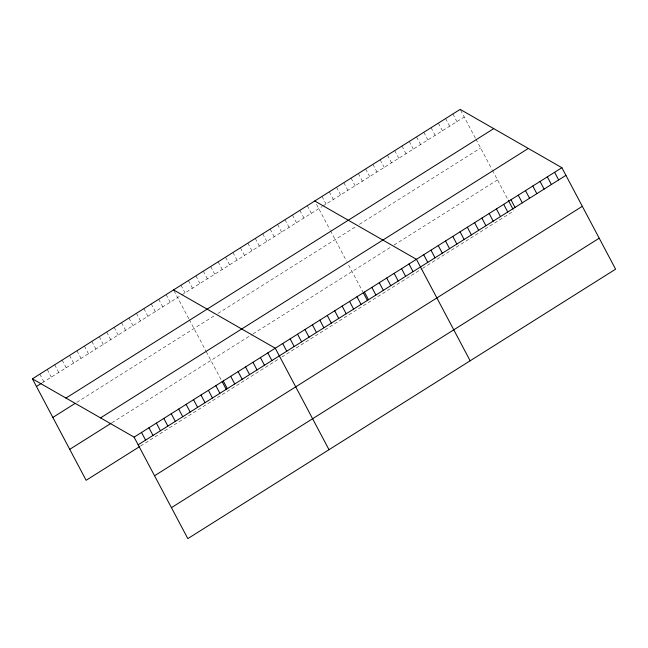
<?xml version="1.0" encoding="UTF-8"?>
<svg xmlns="http://www.w3.org/2000/svg" width="648" height="648" viewBox="0 0 648 648"><rect width="100%" height="100%" fill="white"/><g stroke="black" fill="none" stroke-linecap="round" stroke-linejoin="round"><path stroke-width="0.49" stroke-dasharray="3.24 2.43" d="M42.233 382.838L180.922 295.48M181.748 294.962L322.016 206.615M322.817 206.105L464.219 117.037M76.788 402.359L214.65 315.527M217.947 313.446L356.181 226.379M359.413 224.338L480.614 148.003M111.837 422.82L252.177 334.425M253.004 333.906L390.849 247.082M394.081 245.041L497.502 179.901M140.608 445.978L279.296 358.627M281.775 357.064L421.783 268.88M422.593 268.369L513.896 210.859M460.615 110.233L475.462 138.267M475.932 139.158L492.01 169.533M492.44 170.327L507.335 198.474M452.895 113.967L456.945 121.622M445.622 118.544L449.68 126.198M438.348 123.128L442.406 130.783M431.082 127.705L435.132 135.359M423.808 132.289L427.858 139.944M416.534 136.866L420.584 144.52M409.261 141.45L413.319 149.105M401.995 146.027L406.045 153.681M394.721 150.611L398.771 158.266M387.447 155.188L391.497 162.842M380.174 159.773L384.232 167.427M372.9 164.349L376.958 172.004M365.634 168.934L369.684 176.588M358.36 173.51L362.41 181.165M351.086 178.095L355.136 185.749M343.813 182.671L347.871 190.326M336.547 187.256L340.597 194.91M329.273 191.832L333.323 199.487M321.999 196.417L326.049 204.071M316.532 204.395L330.018 229.878M330.488 230.761L346.575 261.144M348.681 265.129L362.831 291.851M307.298 205.675L311.348 213.33M299.87 210.357L303.92 218.011M292.434 215.031L296.492 222.685M285.007 219.713L289.065 227.367M277.579 224.394L281.629 232.049M270.151 229.076L274.201 236.731M262.715 233.75L266.774 241.404M255.288 238.432L259.346 246.086M247.86 243.113L251.91 250.768M240.432 247.795L244.482 255.45M233.005 252.469L237.055 260.123M225.569 257.151L229.627 264.805M218.141 261.833L222.191 269.487M210.713 266.514L214.763 274.169M203.286 271.188L207.336 278.843M195.85 275.87L199.908 283.524M188.422 280.552L192.472 288.206M180.995 285.225L185.044 292.88M174.012 290.758L188.86 318.792M189.321 319.675L205.829 350.851M206.25 351.653L221.673 380.765M166.131 294.589L170.189 302.243M158.703 299.271L162.753 306.925M151.276 303.944L155.326 311.599M143.848 308.626L147.898 316.281M136.412 313.308L140.47 320.963M128.984 317.99L133.034 325.644M121.557 322.664L125.607 330.318M114.129 327.345L118.179 335M106.693 332.027L110.751 339.682M99.266 336.709L103.324 344.363M91.838 341.383L95.888 349.037M84.41 346.064L88.46 353.719M76.974 350.746L81.032 358.401M69.547 355.428L73.605 363.083M62.119 360.102L66.169 367.756M54.691 364.784L58.741 372.438M47.255 369.465L51.314 377.12M39.828 374.147L43.886 381.802"/><path stroke-width="0.97" d="M32.4 378.821L460.169 109.382L561.873 167.702L615.6 269.179L187.831 538.618L134.104 437.141L32.4 378.821L86.127 480.298L139.79 446.496M36.45 386.475L41.407 383.357M65.966 398.066L493.727 128.628M52.844 417.442L75.136 403.396M100.545 417.895L528.306 148.457M69.733 449.339L111.011 423.338M134.104 437.141L561.873 167.702M138.162 444.795L565.923 175.357M154.548 475.754L582.317 206.315M171.437 507.651L599.206 238.213M314.726 200.993L416.429 259.313L470.156 360.782M173.567 289.907L275.27 348.227L328.998 449.696M554.599 172.287L558.657 179.942M547.325 176.864L551.383 184.518M540.059 181.448L544.109 189.103M532.786 186.025L536.836 193.679M525.512 190.609L529.562 198.264M518.238 195.186L522.296 202.84M510.972 199.77L515.022 207.425M508.275 200.248L512.957 209.093M503.699 204.347L507.749 212.001M496.425 208.931L500.475 216.586M489.151 213.508L493.209 221.162M481.877 218.084L485.935 225.739M474.611 222.669L478.661 230.324M467.338 227.246L471.388 234.9M460.064 231.83L464.114 239.485M452.79 236.407L456.848 244.061M445.516 240.991L449.574 248.646M438.25 245.568L442.3 253.222M430.977 250.152L435.027 257.807M423.703 254.729L427.753 262.383M409.001 263.995L413.051 271.65M401.574 268.669L405.624 276.323M394.146 273.351L398.196 281.005M386.71 278.033L390.768 285.687M379.283 282.714L383.333 290.369M371.855 287.388L375.905 295.043M364.427 292.07L368.477 299.724M363.301 292.734L367.521 300.696M356.991 296.752L361.049 304.406M349.564 301.433L353.614 309.088M342.136 306.107L346.186 313.762M334.708 310.789L338.758 318.443M327.272 315.471L331.331 323.125M319.845 320.144L323.903 327.799M312.417 324.826L316.467 332.481M304.989 329.508L309.039 337.163M297.554 334.19L301.612 341.844M290.126 338.864L294.184 346.518M282.698 343.545L286.748 351.2M267.835 352.909L271.893 360.563M260.407 357.583L264.465 365.237M252.979 362.264L257.029 369.919M245.552 366.946L249.601 374.601M238.124 371.628L242.174 379.283M230.688 376.302L234.746 383.956M223.26 380.984L227.31 388.638M222.143 381.656L226.355 389.61M215.833 385.665L219.883 393.32M208.405 390.347L212.455 398.002M200.969 395.021L205.027 402.675M193.541 399.703L197.591 407.357M186.114 404.384L190.164 412.039M178.686 409.066L182.736 416.721M171.25 413.74L175.308 421.394M163.823 418.422L167.873 426.076M156.395 423.104L160.445 430.758M148.967 427.785L153.017 435.44M141.531 432.459L145.589 440.114"/></g></svg>
